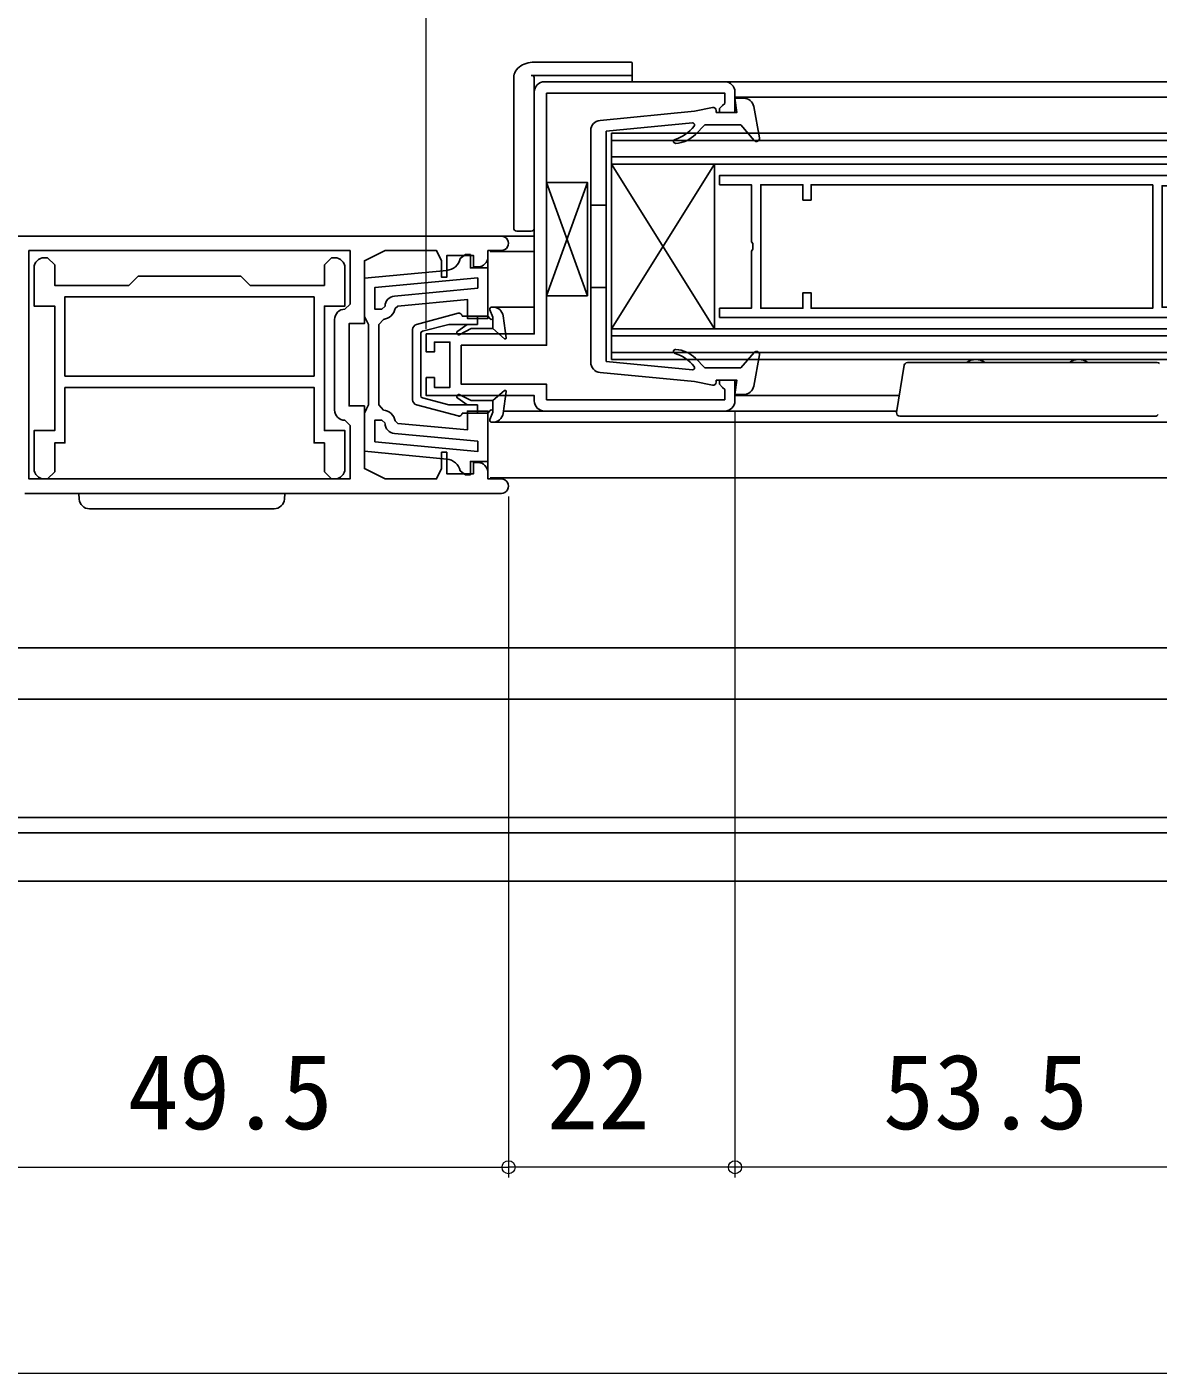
# Model space of a CAD drawing. Units: millimetres, scale not verified. Extents: x -525 to 525, y -783 to 779.
# Drawn here: x -41.8 to 68.1, y 47.6 to 178.5 of the extents above; entities that cross this region are included whole.
import ezdxf
from ezdxf.enums import TextEntityAlignment as Align

# ---------------------------------------------------------------- set-up
doc = ezdxf.new("R2010")
doc.units = ezdxf.units.MM
doc.header["$LTSCALE"] = 4
for name, color, linetype in [('0-2_YKK_11', 7, 'Continuous'), ('0-4_YKK_12', 2, 'Continuous'), ('0-5_YKK_13', 4, 'Continuous'), ('0-9_YSS_K', 3, 'Continuous')]:
    doc.layers.add(name, color=color, linetype=linetype)
doc.layers.add('0-7_YKK_D', color=6, linetype='Continuous', lineweight=18)
doc.styles.add('ＭＳ ゴシック', font='')
doc.styles.get('ＭＳ ゴシック').set_extended_font_data('MS Gothic')

msp = doc.modelspace()

# ---------------------------------------------------------------- linework, layer by layer
at = {"layer": '0-2_YKK_11'}
for p, q in [((8.496, 173.134), (25.996, 173.134)), ((-11.904, 141.234), (-11.904, 150.034)), ((25.996, 141.134), (8.496, 141.134)), ((-42.004, 133.134), (4.296, 133.134))]:
    msp.add_line(p, q, dxfattribs=at)
for points in [[(7.496, 142.134), (7.496, 142.634), (-3.004, 142.634), (-3.004, 144.384), (-2.204, 144.384), (-2.204, 143.434), (-0.704, 143.434), (-0.704, 147.834), (-2.204, 147.834), (-2.204, 146.884), (-3.004, 146.884), (-3.004, 148.634), (7.496, 148.634), (7.496, 172.134)], [(8.696, 172.034), (8.696, 147.534), (0.396, 147.534), (0.396, 143.734), (8.696, 143.734), (8.696, 142.234), (25.996, 142.234), (25.996, 143.234), (25.796, 143.434), (25.496, 143.734), (25.496, 144.134), (26.996, 144.134), (26.996, 142.134)], [(26.996, 172.134), (26.996, 170.134), (25.496, 170.134), (25.496, 170.534), (25.796, 170.834), (25.996, 171.034), (25.996, 172.034), (8.696, 172.034)], [(4.296, 158.134), (-53.004, 158.134), (-54.004, 157.134), (-54.004, 154.034), (-52.204, 152.234), (-51.604, 152.234), (-51.604, 153.334), (-43.004, 153.334), (-43.004, 139.534), (-45.004, 138.534), (-51.604, 138.534), (-51.604, 139.634), (-52.204, 139.634), (-53.004, 138.834), (-53.004, 138.134)], [(-10.404, 156.734), (-41.604, 156.734), (-41.604, 134.534), (-10.404, 134.534), (-10.404, 139.734), (-10.904, 140.234)], [(-11.904, 156.034), (-12.204, 156.034), (-12.904, 155.334), (-12.904, 153.334), (-20.104, 153.334), (-21.004, 154.234), (-31.004, 154.234), (-31.904, 153.334), (-39.104, 153.334), (-39.104, 155.334), (-39.804, 156.034), (-40.104, 156.034)], [(-10.904, 151.034), (-10.404, 151.534), (-10.404, 156.734)], [(1.996, 136.134), (1.596, 136.134), (1.596, 135.034), (-1.004, 135.034), (-1.004, 137.134), (-1.504, 137.134), (-1.504, 135.534), (-2.004, 134.534), (-7.004, 134.534), (-9.004, 135.534), (-9.004, 141.634), (-10.504, 141.634), (-10.504, 149.634), (-9.004, 149.634), (-9.004, 155.734), (-7.004, 156.734), (-2.004, 156.734), (-1.504, 155.734), (-1.504, 154.134), (-1.004, 154.134), (-1.004, 156.234), (1.596, 156.234), (1.596, 155.134), (1.996, 155.134)], [(-6.026, 151.095), (-5.759, 151.338), (0.996, 151.976), (0.996, 150.134), (2.996, 150.134), (2.996, 155.034), (1.296, 155.034), (1.296, 156.334), (0.796, 156.334), (0.309, 155.949)], [(2.996, 156.134), (2.996, 156.734), (4.296, 156.734)], [(-41.104, 155.034), (-41.104, 151.334), (-39.104, 151.334), (-39.104, 139.234), (-41.104, 139.234), (-41.104, 135.534)], [(-10.904, 135.534), (-10.904, 139.234), (-12.904, 139.234), (-12.904, 151.334), (-10.904, 151.334), (-10.904, 155.034)], [(-1.009, 154.8), (-9.004, 154.045), (-9.004, 150.334), (-8.804, 149.934), (-8.604, 149.534), (-8.604, 145.634), (-8.604, 141.734), (-8.804, 141.334), (-9.004, 140.934), (-9.004, 137.222), (-1.009, 136.467)], [(1.996, 154.08), (-8.004, 153.135), (-8.004, 151.034), (-7.304, 151.034), (-7.004, 151.329)], [(-6.098, 152.311), (1.996, 153.075), (1.996, 154.08)], [(-7.16, 141.225), (-7.604, 141.722), (-7.604, 145.634), (-7.604, 149.545), (-7.16, 150.042)], [(-40.104, 134.534), (-39.804, 134.534), (-39.104, 135.234), (-39.104, 138.034), (-38.104, 138.034), (-38.104, 143.434)], [(-38.104, 143.434), (-13.904, 143.434), (-13.904, 138.034), (-12.904, 138.034), (-12.904, 135.234), (-12.204, 134.534), (-11.904, 134.534)], [(-7.004, 139.938), (-7.304, 140.234), (-8.004, 140.234), (-8.004, 138.132)], [(0.309, 135.319), (0.796, 134.934), (1.296, 134.934), (1.296, 136.234), (2.996, 136.234), (2.996, 141.134), (0.996, 141.134), (0.996, 139.291), (-5.759, 139.929), (-6.026, 140.172)], [(-8.004, 138.132), (1.996, 137.187), (1.996, 138.192), (-6.098, 138.956)], [(4.296, 134.534), (2.996, 134.534), (2.996, 135.134)]]:
    msp.add_lwpolyline(points, dxfattribs=at)
for points in [[(80.496, 150.226), (25.496, 150.226), (25.496, 151.126), (28.596, 151.126), (28.596, 156.668), (28.716, 156.851), (28.716, 157.401), (28.596, 157.584), (28.596, 163.126), (25.496, 163.126), (25.496, 164.026), (80.496, 164.026), (80.496, 163.026), (68.496, 163.026), (68.496, 151.226), (80.496, 151.226)], [(67.596, 163.126), (34.396, 163.126), (34.396, 161.626), (33.596, 161.626), (33.596, 163.126), (29.496, 163.126), (29.496, 151.126), (33.596, 151.126), (33.596, 152.626), (34.396, 152.626), (34.396, 151.126), (67.596, 151.126)], [(-13.904, 152.234), (-38.104, 152.234), (-38.104, 144.534), (-13.904, 144.534)]]:
    msp.add_lwpolyline(points, close=True, dxfattribs=at)
for centre, radius, start, end in [((8.496, 172.134), 1, 90.00001, 179.99999), ((25.996, 172.134), 1, 0.00001, 89.99999), ((4.296, 157.434), 0.7, 269.99999, 90.00001), ((-40.104, 155.034), 1, 90.00001, 179.99999), ((-11.904, 155.034), 1, 0.00001, 89.99999), ((-1.15, 156.294), 1.5, 275.3968, 346.69785), ((1.996, 156.134), 1, 270.00001, 359.99999), ((-6.004, 151.315), 1, 95.39681, 179.18725), ((-10.904, 150.034), 1, 90.00001, 179.99999), ((-7.304, 151.334), 1.3, 276.37938, 349.41145), ((8.496, 142.134), 1, 180.00001, 269.99999), ((25.996, 142.134), 1, 270.00001, 359.99999), ((-10.904, 141.234), 1, 180.00001, 269.99999), ((-7.304, 139.934), 1.3, 10.58855, 83.62062), ((-6.004, 139.952), 1, 180.81275, 264.60319), ((-1.15, 134.973), 1.5, 13.30215, 84.6032), ((1.996, 135.134), 1, 0.00001, 89.99999), ((-40.104, 135.534), 1, 180.00001, 269.99999), ((-11.904, 135.534), 1, 270.00001, 359.99999), ((4.296, 133.834), 0.7, 269.99999, 90.00001)]:
    msp.add_arc(centre, radius, start, end, dxfattribs=at)
at = {"layer": '0-4_YKK_12'}
for p, q in [((120.988, 173.134), (25.996, 173.134)), ((120, 171.636), (26.996, 171.636)), ((14.996, 168.136), (14.996, 146.136)), ((132, 168.136), (14.996, 168.136)), ((132, 167.436), (14.996, 167.436)), ((132, 165.836), (14.996, 165.836)), ((24.996, 165.136), (14.996, 149.136)), ((24.996, 149.136), (14.996, 165.136)), ((132, 165.136), (14.996, 165.136)), ((24.996, 165.136), (24.996, 149.136)), ((7.496, 158.134), (-55.002, 158.134)), ((2.996, 154.634), (2.996, 156.106)), ((3.196, 156.634), (7.496, 156.634)), ((3.478, 151.239), (7.496, 151.239)), ((132, 149.136), (14.996, 149.136)), ((132, 148.436), (14.996, 148.436)), ((132, 146.836), (14.996, 146.836)), ((132, 146.136), (14.996, 146.136)), ((42.97, 142.634), (26.996, 142.634)), ((3.477, 140.041), (143.696, 140.033)), ((8.496, 141.134), (4.501, 141.134)), ((42.727, 141.134), (25.996, 141.134)), ((2.996, 135.034), (2.996, 136.634)), ((3.196, 134.634), (107.398, 134.634)), ((116.325, 118.134), (-55.002, 118.134)), ((114.034, 113.134), (-55.002, 113.134)), ((-55.002, 101.634), (131.873, 101.634)), ((-54.762, 100.134), (132.004, 100.134))]:
    msp.add_line(p, q, dxfattribs=at)
at = {"layer": '0-5_YKK_13'}
for p, q in [((7.496, 175.035), (16.908, 175.035)), ((16.996, 174.947), (16.996, 173.134)), ((5.496, 173.533), (5.496, 173.338)), ((16.996, 173.745), (7.196, 173.745)), ((7.496, 173.338), (7.496, 173.533)), ((26.976, 171.535), (27.841, 171.535)), ((26.976, 171.535), (27.841, 171.535)), ((26.976, 171.535), (27.841, 171.535)), ((26.976, 171.535), (27.841, 171.535)), ((13.881, 169.383), (23.076, 170.26)), ((13.881, 169.383), (23.076, 170.26)), ((13.881, 169.383), (23.076, 170.26)), ((13.881, 169.383), (23.076, 170.26)), ((24.814, 170.628), (23.076, 170.26)), ((24.814, 170.628), (23.076, 170.26)), ((24.814, 170.628), (23.076, 170.26)), ((24.814, 170.628), (23.076, 170.26)), ((25.176, 170.135), (25.176, 170.335)), ((25.176, 170.135), (25.176, 170.335)), ((25.176, 170.135), (25.176, 170.335)), ((25.176, 170.135), (25.176, 170.335)), ((28.825, 170.713), (29.371, 167.688)), ((28.825, 170.713), (29.371, 167.688)), ((28.825, 170.713), (29.371, 167.688)), ((28.825, 170.713), (29.371, 167.688)), ((22.857, 169.134), (14.476, 168.335)), ((22.857, 169.134), (14.476, 168.335)), ((22.857, 169.134), (14.476, 168.335)), ((22.857, 169.134), (14.476, 168.335)), ((23.155, 168.014), (24.076, 168.935)), ((23.155, 168.014), (24.076, 168.935)), ((23.155, 168.014), (24.076, 168.935)), ((23.155, 168.014), (24.076, 168.935)), ((27.576, 168.935), (24.076, 168.935)), ((27.576, 168.935), (24.076, 168.935)), ((27.576, 168.935), (24.076, 168.935)), ((27.576, 168.935), (24.076, 168.935)), ((27.576, 168.935), (28.848, 167.44)), ((27.576, 168.935), (28.848, 167.44)), ((27.576, 168.935), (28.848, 167.44)), ((27.576, 168.935), (28.848, 167.44)), ((12.976, 157.135), (12.976, 168.388)), ((12.976, 157.135), (12.976, 168.388)), ((12.976, 157.135), (12.976, 168.388)), ((12.976, 157.135), (12.976, 168.388)), ((14.476, 157.135), (14.476, 168.335)), ((14.476, 157.135), (14.476, 168.335)), ((14.476, 157.135), (14.476, 168.335)), ((14.476, 157.135), (14.476, 168.335)), ((12.682, 163.331), (8.682, 152.331)), ((12.682, 152.331), (8.682, 163.331)), ((14.476, 161.135), (12.976, 161.135)), ((14.476, 161.135), (12.976, 161.135)), ((14.476, 161.135), (12.976, 161.135)), ((14.476, 161.135), (12.976, 161.135)), ((5.496, 160.331), (5.496, 160.29)), ((5.496, 160.29), (5.496, 158.913)), ((7.496, 160.29), (7.496, 160.331)), ((7.496, 158.913), (7.496, 160.29)), ((5.796, 158.613), (7.196, 158.613)), ((7.496, 158.896), (7.496, 158.896)), ((12.976, 157.135), (12.976, 145.882)), ((12.976, 157.135), (12.976, 145.882)), ((12.976, 157.135), (12.976, 145.882)), ((12.976, 157.135), (12.976, 145.882)), ((14.476, 157.135), (14.476, 145.935)), ((14.476, 157.135), (14.476, 145.935)), ((14.476, 157.135), (14.476, 145.935)), ((14.476, 157.135), (14.476, 145.935)), ((12.976, 153.135), (14.476, 153.135)), ((12.976, 153.135), (14.476, 153.135)), ((12.976, 153.135), (14.476, 153.135)), ((12.976, 153.135), (14.476, 153.135)), ((-3.952, 149.54), (0.1, 150.63)), ((3.468, 150.243), (3.191, 150.968)), ((3.478, 151.239), (3.378, 151.239)), ((-0.822, 149.54), (-3.373, 148.88)), ((-0.822, 149.54), (1.978, 149.54)), ((0.064, 148.905), (0.978, 149.54)), ((1.378, 149.14), (0.27, 148.563)), ((2.978, 150.34), (0.478, 150.34)), ((1.378, 149.14), (3.478, 149.139)), ((1.978, 149.54), (1.978, 150.34)), ((3.219, 150.086), (2.978, 150.34)), ((3.478, 149.139), (3.478, 150.189)), ((4.613, 148.163), (3.478, 149.139)), ((4.468, 150.383), (4.777, 148.254)), ((-4.323, 149.058), (-4.323, 142.224)), ((-3.523, 148.686), (-3.523, 142.596)), ((27.576, 145.335), (28.848, 146.829)), ((27.576, 145.335), (28.848, 146.829)), ((27.576, 145.335), (28.848, 146.829)), ((27.576, 145.335), (28.848, 146.829)), ((28.825, 143.557), (29.371, 146.581)), ((28.825, 143.557), (29.371, 146.581)), ((28.825, 143.557), (29.371, 146.581)), ((28.825, 143.557), (29.371, 146.581)), ((22.857, 145.136), (14.476, 145.935)), ((22.857, 145.136), (14.476, 145.935)), ((22.857, 145.136), (14.476, 145.935)), ((22.857, 145.136), (14.476, 145.935)), ((23.155, 146.256), (24.076, 145.335)), ((23.155, 146.256), (24.076, 145.335)), ((23.155, 146.256), (24.076, 145.335)), ((23.155, 146.256), (24.076, 145.335)), ((27.576, 145.335), (24.076, 145.335)), ((27.576, 145.335), (24.076, 145.335)), ((27.576, 145.335), (24.076, 145.335)), ((27.576, 145.335), (24.076, 145.335)), ((42.703, 140.984), (43.448, 145.584)), ((43.744, 145.836), (68.022, 145.836)), ((13.881, 144.887), (23.076, 144.01)), ((13.881, 144.887), (23.076, 144.01)), ((13.881, 144.887), (23.076, 144.01)), ((13.881, 144.887), (23.076, 144.01)), ((24.814, 143.641), (23.076, 144.01)), ((24.814, 143.641), (23.076, 144.01)), ((24.814, 143.641), (23.076, 144.01)), ((24.814, 143.641), (23.076, 144.01)), ((25.176, 144.135), (25.176, 143.935)), ((25.176, 144.135), (25.176, 143.935)), ((25.176, 144.135), (25.176, 143.935)), ((25.176, 144.135), (25.176, 143.935)), ((1.377, 142.141), (0.27, 142.718)), ((4.612, 143.117), (3.477, 142.141)), ((4.467, 140.897), (4.776, 143.027)), ((26.976, 142.735), (27.841, 142.735)), ((26.976, 142.735), (27.841, 142.735)), ((26.976, 142.735), (27.841, 142.735)), ((26.976, 142.735), (27.841, 142.735)), ((-3.953, 141.741), (0.099, 140.651)), ((-0.823, 141.741), (-3.373, 142.402)), ((-0.823, 141.741), (1.977, 141.741)), ((0.063, 142.376), (0.977, 141.741)), ((1.377, 142.141), (3.477, 142.141)), ((1.977, 141.741), (1.977, 140.941)), ((3.477, 141.091), (3.477, 142.141)), ((2.977, 140.941), (0.477, 140.941)), ((3.219, 141.195), (2.977, 140.941)), ((3.467, 141.038), (3.19, 140.312)), ((3.477, 140.041), (3.377, 140.041)), ((67.846, 140.636), (42.999, 140.636)), ((-17.752, 133.134), (-35.756, 133.134)), ((-17.752, 133.134), (-16.754, 133.134)), ((-16.754, 133.134), (-16.788, 132.573)), ((-17.786, 131.634), (-35.722, 131.634))]:
    msp.add_line(p, q, dxfattribs=at)
for points in [[(5.496, 173.533), (5.508, 173.698), (5.543, 173.859), (5.601, 174.016), (5.68, 174.166), (5.778, 174.307), (5.895, 174.438), (6.029, 174.559), (6.178, 174.667), (6.34, 174.762), (6.514, 174.844), (6.698, 174.912), (6.89, 174.966), (7.089, 175.004), (7.292, 175.027), (7.496, 175.035)], [(5.496, 173.338), (5.496, 163.654), (5.496, 160.331)], [(7.496, 160.331), (7.496, 163.654), (7.496, 173.338)], [(25.176, 170.135), (27.176, 170.135), (26.976, 171.535)], [(25.176, 170.135), (27.176, 170.135), (26.976, 171.535)], [(25.176, 170.135), (27.176, 170.135), (26.976, 171.535)], [(25.176, 170.135), (27.176, 170.135), (26.976, 171.535)], [(25.176, 144.135), (27.176, 144.135), (26.976, 142.735)], [(25.176, 144.135), (27.176, 144.135), (26.976, 142.735)], [(25.176, 144.135), (27.176, 144.135), (26.976, 142.735)], [(25.176, 144.135), (27.176, 144.135), (26.976, 142.735)], [(-36.72, 132.573), (-36.754, 133.134), (-35.756, 133.134)]]:
    msp.add_lwpolyline(points, dxfattribs=at)
msp.add_lwpolyline([(12.682, 152.331), (12.682, 163.331), (8.682, 163.331), (8.682, 152.331)], close=True, dxfattribs=at)
for centre, radius, start, end in [((7.234, 173.48), 0.268, 11.42175, 98.04947), ((27.841, 170.535), 1, 10.24467, 90), ((27.841, 170.535), 1, 10.24467, 90), ((27.841, 170.535), 1, 10.24467, 90), ((27.841, 170.535), 1, 10.24467, 90), ((24.876, 170.335), 0.3, 0, 101.97272), ((24.876, 170.335), 0.3, 0, 101.97272), ((24.876, 170.335), 0.3, 0, 101.97272), ((24.876, 170.335), 0.3, 0, 101.97272), ((13.976, 168.388), 1, 95.44646, 180), ((13.976, 168.388), 1, 95.44646, 180), ((13.976, 168.388), 1, 95.44646, 180), ((13.976, 168.388), 1, 95.44646, 180), ((19.93, 171.334), 4, 288.08548, 320.84012), ((19.93, 171.334), 4, 288.08548, 320.84012), ((19.93, 171.334), 4, 288.08548, 320.84012), ((19.93, 171.334), 4, 288.08548, 320.84012), ((22.876, 168.935), 0.2, 320.84012, 94.08908), ((22.876, 168.935), 0.2, 320.84012, 94.08908), ((22.876, 168.935), 0.2, 320.84012, 94.08908), ((22.876, 168.935), 0.2, 320.84012, 94.08908), ((21.234, 167.342), 0.2, 108.08548, 274.09604), ((21.234, 167.342), 0.2, 108.08548, 274.09604), ((21.234, 167.342), 0.2, 108.08548, 274.09604), ((21.234, 167.342), 0.2, 108.08548, 274.09604), ((21.034, 170.135), 3, 274.09604, 315), ((21.034, 170.135), 3, 274.09604, 315), ((21.034, 170.135), 3, 274.09604, 315), ((21.034, 170.135), 3, 274.09604, 315), ((29.076, 167.635), 0.3, 220.39275, 10.24467), ((29.076, 167.635), 0.3, 220.39275, 10.24467), ((29.076, 167.635), 0.3, 220.39275, 10.24467), ((29.076, 167.635), 0.3, 220.39275, 10.24467), ((5.796, 158.913), 0.3, 180, 270), ((7.196, 158.913), 0.3, 270, 0), ((0.178, 150.34), 0.3, 359.98971, 105.04595), ((3.378, 151.039), 0.2, 89.98971, 200.89433), ((3.478, 150.239), 1, 8.2556, 89.98971), ((-3.822, 149.058), 0.5, 105.04595, 179.9892), ((3.328, 150.189), 0.15, 223.59253, 20.89433), ((-3.323, 148.686), 0.2, 104.51597, 180.00051), ((0.178, 148.741), 0.2, 124.78303, 297.50241), ((4.678, 148.239), 0.1, 229.29726, 8.2556), ((21.234, 146.928), 0.2, 85.90396, 251.91452), ((21.234, 146.928), 0.2, 85.90396, 251.91452), ((21.234, 146.928), 0.2, 85.90396, 251.91452), ((21.234, 146.928), 0.2, 85.90396, 251.91452), ((19.93, 142.935), 4, 39.15988, 71.91452), ((19.93, 142.935), 4, 39.15988, 71.91452), ((19.93, 142.935), 4, 39.15988, 71.91452), ((19.93, 142.935), 4, 39.15988, 71.91452), ((21.034, 144.135), 3, 45, 85.90396), ((21.034, 144.135), 3, 45, 85.90396), ((21.034, 144.135), 3, 45, 85.90396), ((21.034, 144.135), 3, 45, 85.90396), ((29.076, 146.635), 0.3, 349.75533, 139.60725), ((29.076, 146.635), 0.3, 349.75533, 139.60725), ((29.076, 146.635), 0.3, 349.75533, 139.60725), ((29.076, 146.635), 0.3, 349.75533, 139.60725), ((13.976, 145.882), 1, 180, 264.55354), ((13.976, 145.882), 1, 180, 264.55354), ((13.976, 145.882), 1, 180, 264.55354), ((13.976, 145.882), 1, 180, 264.55354), ((22.876, 145.335), 0.2, 265.91092, 39.15988), ((22.876, 145.335), 0.2, 265.91092, 39.15988), ((22.876, 145.335), 0.2, 265.91092, 39.15988), ((22.876, 145.335), 0.2, 265.91092, 39.15988), ((43.744, 145.536), 0.3, 90, 170.8), ((50.396, 144.636), 1.5, 53.1301, 126.8699), ((60.396, 144.636), 1.5, 53.1301, 126.8699), ((68.022, 145.536), 0.3, 45, 90), ((24.876, 143.935), 0.3, 258.02728, 0), ((24.876, 143.935), 0.3, 258.02728, 0), ((24.876, 143.935), 0.3, 258.02728, 0), ((24.876, 143.935), 0.3, 258.02728, 0), ((-3.323, 142.596), 0.2, 180.00051, 255.47049), ((0.177, 142.541), 0.2, 62.4873, 235.20668), ((4.677, 143.041), 0.1, 351.73412, 130.69245), ((27.841, 143.735), 1, 270, 349.75533), ((27.841, 143.735), 1, 270, 349.75533), ((27.841, 143.735), 1, 270, 349.75533), ((27.841, 143.735), 1, 270, 349.75533), ((-3.823, 142.224), 0.5, 180.00051, 254.94377), ((0.177, 140.941), 0.3, 254.94377, 0), ((3.377, 140.241), 0.2, 159.09539, 270), ((3.327, 141.091), 0.15, 339.09539, 136.39718), ((3.477, 141.041), 1, 270, 351.73412), ((42.999, 140.936), 0.3, 170.8, 270), ((67.846, 140.936), 0.3, 270, 330), ((-35.722, 132.634), 1, 183.5, 270), ((-17.786, 132.634), 1, 270, 356.5)]:
    msp.add_arc(centre, radius, start, end, dxfattribs=at)
msp.add_ellipse((16.696, 174.735), major_axis=(0.277, 0.277), ratio=0.414214, start_param=5.8904862, end_param=6.6758844, dxfattribs=at)
at = {"layer": '0-7_YKK_D'}
for p, q in [((-3.004, 149.134), (-3.004, 301.434)), ((26.996, 141.134), (26.996, 66.641)), ((4.996, 132.834), (4.996, 66.641)), ((4.996, 85.118), (4.996, 66.641)), ((26.996, 85.119), (26.996, 66.641)), ((-44.502, 67.641), (4.996, 67.641)), ((26.996, 67.641), (4.996, 67.641)), ((80.496, 67.641), (26.996, 67.641)), ((-58.5, 47.641), (-40.314, 47.641)), ((-48, 47.641), (370.998, 47.641))]:
    msp.add_line(p, q, dxfattribs=at)
for centre in [(4.996, 67.641), (4.996, 67.641), (26.996, 67.641), (26.996, 67.641)]:
    msp.add_circle(centre, 0.637, dxfattribs=at)
at = {"layer": '0-9_YSS_K'}
msp.add_line((-58.5, 95.433), (181.498, 95.433), dxfattribs=at)

# ---------------------------------------------------------------- texts
at = {"layer": '0-7_YKK_D', "style": 'ＭＳ ゴシック'}
for s, p in [('49.5', (-32.026, 69.141)), ('22', (8.723, 69.141)), ('53.5', (41.36, 69.141))]:
    msp.add_text(s, height=7.331, dxfattribs=at).set_placement(p, align=Align.BOTTOM_LEFT)

doc.saveas('drawing.dxf')
